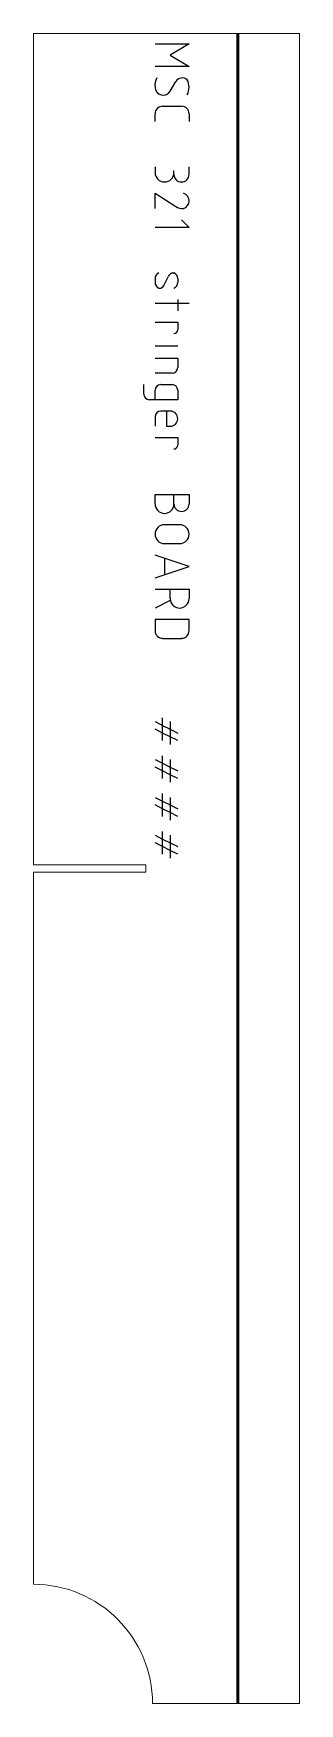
# Model space of a CAD drawing. Header units: millimetres. Extents: x 0 to 78, y 0 to 490.
import ezdxf

# ---------------------------------------------------------------- set-up
doc = ezdxf.new("R2010")
doc.units = ezdxf.units.MM
for name, color, linetype, lineweight in [('IV_BEND', 250, 'Continuous', 50), ('IV_MARK_SURFACE', 2, 'Continuous', 25), ('IV_OUTER_PROFILE', 7, 'Continuous', 5)]:
    doc.layers.add(name, color=color, linetype=linetype, lineweight=lineweight)

msp = doc.modelspace()

# ---------------------------------------------------------------- linework, layer by layer
at = {"layer": 'IV_BEND'}
msp.add_line((60.1, 490), (60.1, 0), dxfattribs=at)
at = {"layer": 'IV_MARK_SURFACE'}
for p, q in [((35.74, 486.97), (45.74, 486.97)), ((45.74, 486.97), (40.18, 483.63)), ((45.74, 480.3), (35.74, 480.3)), ((40.18, 483.63), (45.74, 480.3)), ((40.18, 473.08), (41.85, 475.86)), ((35.74, 464.19), (35.74, 466.41)), ((37.96, 468.63), (43.52, 468.63)), ((45.74, 466.41), (45.74, 464.19)), ((35.74, 450.86), (35.74, 449.19)), ((45.74, 448.63), (45.74, 450.86)), ((41.3, 449.19), (41.3, 449.75)), ((35.74, 438.63), (35.74, 443.08)), ((35.74, 443.08), (41.85, 439.19)), ((45.74, 433.08), (35.74, 433.08)), ((43.52, 435.3), (45.74, 433.08)), ((35.74, 418.08), (35.74, 416.97)), ((38.52, 416.41), (39.63, 418.63)), ((40.74, 419.75), (41.3, 419.75)), ((42.41, 418.08), (42.41, 416.97)), ((36.85, 415.3), (37.41, 415.3)), ((42.41, 411.97), (42.41, 410.86)), ((35.74, 410.86), (42.41, 410.86)), ((42.41, 410.86), (45.74, 410.86)), ((42.41, 410.86), (42.41, 408.63)), ((35.74, 405.3), (42.41, 405.3)), ((42.41, 405.3), (42.41, 403.08)), ((35.74, 398.36), (42.41, 398.36)), ((35.74, 394.75), (42.41, 394.75)), ((42.41, 394.75), (42.41, 391.97)), ((40.74, 390.3), (35.74, 390.3)), ((32.41, 384.19), (32.41, 386.97)), ((35.74, 382.52), (34.07, 382.52)), ((35.74, 382.52), (35.74, 385.3)), ((42.41, 382.52), (35.74, 382.52)), ((37.41, 386.97), (40.74, 386.97)), ((42.41, 385.3), (42.41, 382.52)), ((35.74, 377.52), (35.74, 374.75)), ((39.07, 379.19), (37.41, 379.19)), ((39.07, 379.19), (39.07, 374.75)), ((40.18, 379.19), (39.07, 379.19)), ((39.07, 374.75), (40.18, 374.75)), ((35.74, 371.41), (42.41, 371.41)), ((42.41, 371.41), (42.41, 369.19)), ((35.74, 354.75), (41.3, 354.75)), ((35.74, 351.97), (35.74, 354.75)), ((41.3, 354.75), (45.74, 354.75)), ((41.3, 351.97), (41.3, 354.75)), ((45.74, 354.75), (45.74, 351.97)), ((42.96, 345.86), (38.52, 345.86)), ((38.52, 340.3), (42.96, 340.3)), ((45.74, 333.63), (35.74, 336.97)), ((35.74, 330.3), (45.74, 333.63)), ((38.52, 335.86), (38.52, 331.41)), ((35.74, 326.97), (40.18, 326.97)), ((40.18, 323.63), (35.74, 321.41)), ((40.18, 326.97), (45.74, 326.97)), ((40.18, 324.19), (40.18, 326.97)), ((45.74, 326.97), (45.74, 324.19)), ((45.74, 318.08), (35.74, 318.08)), ((35.74, 318.08), (35.74, 314.75)), ((45.74, 314.75), (45.74, 318.08)), ((37.96, 312.52), (43.52, 312.52)), ((37.96, 286.97), (37.96, 289.19)), ((35.74, 288.08), (37.96, 286.97)), ((37.96, 284.75), (35.74, 285.86)), ((37.96, 284.75), (37.96, 286.97)), ((37.96, 286.97), (40.18, 285.86)), ((40.18, 283.63), (37.96, 284.75)), ((37.96, 282.52), (37.96, 284.75)), ((40.18, 288.08), (40.18, 285.86)), ((40.18, 285.86), (40.18, 283.63)), ((40.18, 285.86), (42.41, 284.75)), ((42.41, 282.52), (40.18, 283.63)), ((40.18, 283.63), (40.18, 281.41)), ((35.74, 276.97), (37.96, 275.86)), ((37.96, 273.63), (35.74, 274.75)), ((37.96, 275.86), (37.96, 278.08)), ((37.96, 273.63), (37.96, 275.86)), ((37.96, 275.86), (40.18, 274.75)), ((40.18, 276.97), (40.18, 274.75)), ((40.18, 274.75), (40.18, 272.52)), ((40.18, 274.75), (42.41, 273.63)), ((40.18, 272.52), (37.96, 273.63)), ((37.96, 271.41), (37.96, 273.63)), ((42.41, 271.41), (40.18, 272.52)), ((40.18, 272.52), (40.18, 270.3)), ((35.74, 265.86), (37.96, 264.75)), ((37.96, 264.75), (37.96, 266.97)), ((37.96, 262.52), (37.96, 264.75)), ((37.96, 264.75), (40.18, 263.63)), ((40.18, 265.86), (40.18, 263.63)), ((37.96, 262.52), (35.74, 263.63)), ((40.18, 261.41), (37.96, 262.52)), ((37.96, 260.3), (37.96, 262.52)), ((40.18, 263.63), (40.18, 261.41)), ((40.18, 263.63), (42.41, 262.52)), ((42.41, 260.3), (40.18, 261.41)), ((40.18, 261.41), (40.18, 259.19)), ((37.96, 253.63), (37.96, 255.86)), ((35.74, 254.75), (37.96, 253.63)), ((37.96, 251.41), (35.74, 252.52)), ((37.96, 251.41), (37.96, 253.63)), ((37.96, 253.63), (40.18, 252.52)), ((40.18, 250.3), (37.96, 251.41)), ((37.96, 249.19), (37.96, 251.41)), ((40.18, 254.75), (40.18, 252.52)), ((40.18, 252.52), (40.18, 250.3)), ((40.18, 252.52), (42.41, 251.41)), ((42.41, 249.19), (40.18, 250.3)), ((40.18, 250.3), (40.18, 248.08))]:
    msp.add_line(p, q, dxfattribs=at)
for centre, radius, start, end in [((39.41, 474.9), 3.74, 146.4174, 190.9627), ((43.75, 474.73), 2.21, 49.6263, 149.2984), ((41.05, 474.19), 4.69, 331.7153, 28.2847), ((38.13, 474.29), 2.39, 182.3685, 329.559), ((37.96, 466.41), 2.22, 90, 180), ((43.52, 466.41), 2.22, 0, 90), ((38.52, 449.19), 2.78, 180, 0), ((43.52, 448.63), 2.22, 180, 0), ((43.42, 440.86), 2.32, 286.4047, 73.5953), ((43.64, 441.63), 3.02, 233.6911, 278.2364), ((37.56, 418.07), 1.82, 112.9942, 179.6256), ((37.56, 416.98), 1.82, 180.3744, 247.0058), ((41.48, 417.89), 2, 111.8601, 158.1399), ((40.58, 418.07), 1.82, 0.3744, 67.0058), ((40.58, 416.98), 1.82, 292.9942, 359.6256), ((36.66, 417.16), 2, 291.8601, 338.1399), ((41.3, 403.08), 1.11, 270, 0), ((40.74, 391.97), 1.67, 270, 0), ((34.07, 384.19), 1.67, 180, 270), ((37.41, 385.3), 1.67, 90, 180), ((40.74, 385.3), 1.67, 360, 90), ((37.41, 377.52), 1.67, 90, 180), ((40.18, 376.97), 2.22, 270, 90), ((41.3, 369.19), 1.11, 270, 0), ((38.52, 351.97), 2.78, 180, 0), ((43.52, 351.97), 2.22, 180, 0), ((38.52, 343.08), 2.78, 90, 270), ((42.96, 343.08), 2.78, 270, 90), ((42.96, 324.19), 2.78, 180, 0), ((37.96, 314.75), 2.22, 180, 270), ((43.52, 314.75), 2.22, 270, 0)]:
    msp.add_arc(centre, radius, start, end, dxfattribs=at)
at = {"layer": 'IV_OUTER_PROFILE'}
for p, q in [((78.2, 490), (0, 490)), ((0, 246.05), (0, 490)), ((78.2, 0), (78.2, 490)), ((0, 246.05), (33, 246.05)), ((33, 246.05), (33, 243.95)), ((33, 243.95), (0, 243.95)), ((0, 35), (0, 243.95)), ((35, 0), (78.2, 0))]:
    msp.add_line(p, q, dxfattribs=at)
msp.add_arc((0, 0), 35, 0, 90, dxfattribs=at)

doc.saveas('drawing.dxf')
